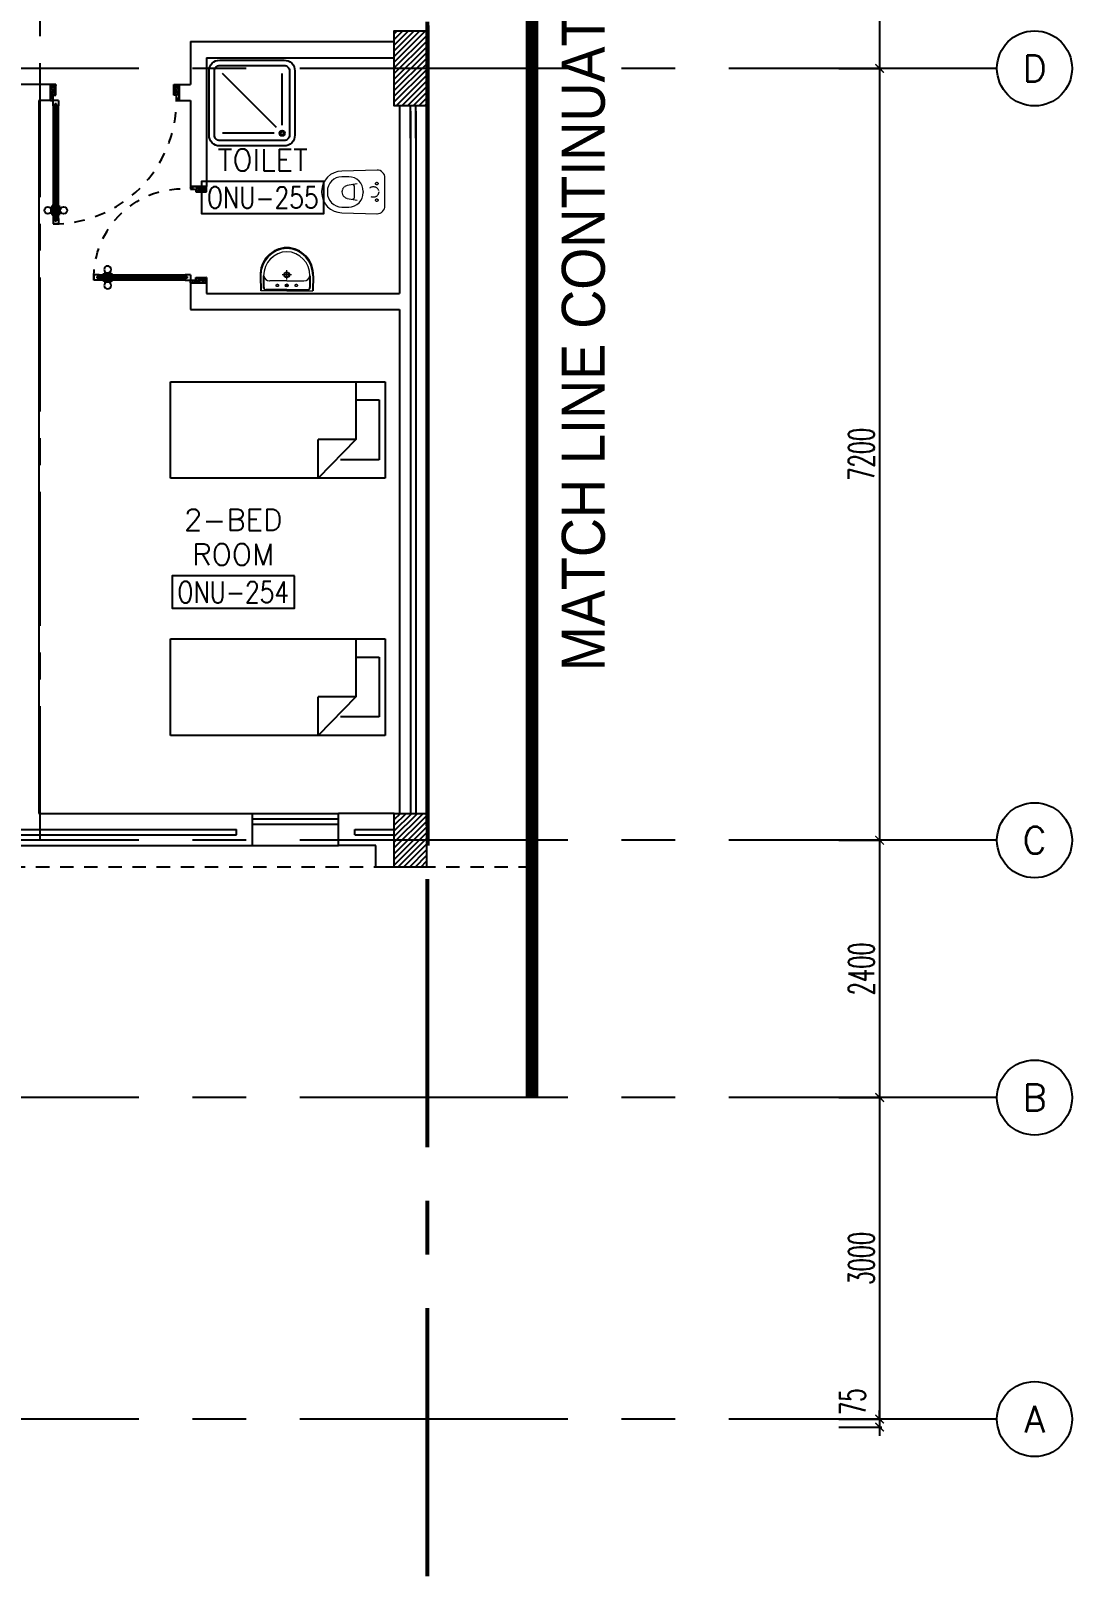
# Model space of a CAD drawing. Extents: x 88808.2 to 88899.2, y 39921.6 to 40001.1.
# Drawn here: x 88889.48 to 88899.19, y 39921.62 to 39936.03 of the extents above; entities that cross this region are included whole.
import ezdxf
from ezdxf.enums import TextEntityAlignment as Align

# ---------------------------------------------------------------- set-up
doc = ezdxf.new("R2010")
doc.units = 0
doc.header["$MEASUREMENT"] = 0
doc.header["$PDMODE"] = 34
for name, pattern in [('CENTER', [2, 1.25, -0.25, 0.25, -0.25]), ('CENTER2', [1.125, 0.75, -0.125, 0.125, -0.125]), ('CENTERX2', [4, 2.5, -0.5, 0.5, -0.5]), ('DASHED', [0.75, 0.5, -0.25]), ('HIDDEN', [0.375, 0.25, -0.125]), ('HIDDEN2', [0.1875, 0.125, -0.0625])]:
    doc.linetypes.add(name, pattern=pattern)
doc.layers.get('0').update_dxf_attribs({"linetype": 'CONTINUOUS'})
doc.layers.get('DEFPOINTS').update_dxf_attribs({"linetype": 'CONTINUOUS'})
for name, color, linetype in [('AX-CR', 2, 'CONTINUOUS'), ('AX-DIM', 4, 'CONTINUOUS'), ('AX-TXT', 2, 'CONTINUOUS'), ('AXES', 11, 'CENTERX2'), ('AXES1', 11, 'CENTER'), ('COL', 2, 'CONTINUOUS'), ('DOOR', 7, 'CONTINUOUS'), ('ELEV', 2, 'CONTINUOUS'), ('FIX', 3, 'CONTINUOUS'), ('FUR', 4, 'CONTINUOUS'), ('HAT', 8, 'CONTINUOUS'), ('HIDDEN', 9, 'HIDDEN2'), ('INSUL', 4, 'CONTINUOUS'), ('RM-BOX', 4, 'CONTINUOUS'), ('RM-NAME', 2, 'CONTINUOUS'), ('RM-NO', 2, 'CONTINUOUS'), ('ROOF', 7, 'CONTINUOUS'), ('TXT1', 2, 'CONTINUOUS'), ('WALL', 2, 'CONTINUOUS'), ('WIN', 3, 'CONTINUOUS')]:
    doc.layers.add(name, color=color, linetype=linetype)
doc.styles.add('ROMANS', font='ROMANS.shx', dxfattribs={"width": 0.6})
doc.styles.add('TTXT', font='swisse.ttf', dxfattribs={"width": 0.6})
doc.dimstyles.new('DIM-OUT', dxfattribs={"dimscale": 0, "dimtxt": 0.24, "dimasz": 0.08, "dimexe": 0.02, "dimexo": 0.02, "dimgap": 0.05, "dimtad": 1, "dimdec": 0, "dimlfac": 1000, "dimzin": 0, "dimdsep": 46, "dimtxsty": 'ROMANS', "dimblk1": 'ARCHTICK', "dimblk2": 'ARCHTICK', "dimsah": 1, "dimcen": 0.01, "dimdle": 0.08, "dimclrd": 4, "dimclre": 4, "dimclrt": 2, "dimadec": 0, "dimazin": 0, "dimtp": 2, "dimtm": 2, "dimtfac": 0.114286, "dimtdec": 0, "dimtix": 1, "dimtmove": 2, "dimatfit": 3, "dimldrblk": 'ARCHTICK', "dimfxl": 0, "dimtolj": 1, "dimtzin": 0, "dimarcsym": 0})

# ---------------------------------------------------------------- blocks, each defined once
blk = doc.blocks.new('AXR')
at = {"layer": 'AX-CR'}
blk.add_circle((350, 0), 350, dxfattribs=at)
at = {"layer": 'AX-TXT', "style": 'ROMANS'}
blk.add_attdef('AX', text='', height=250, dxfattribs=at).set_placement((350, 0), align=Align.MIDDLE)
blk = doc.blocks.new('_ARCHTICK')
at = {"color": 0, "linetype": 'ByBlock', "const_width": 0.15}
blk.add_lwpolyline([(-0.5, -0.5), (0.5, 0.5)], dxfattribs=at)
blk = doc.blocks.new('*D411')
at = {"layer": 'AX-DIM', "color": 4, "lineweight": -2}
for p, q in [((88897.015, 39935.68), (88897.415, 39935.68)), ((88897.395, 39935.76), (88897.395, 39928.4)), ((88897.015, 39928.48), (88897.415, 39928.48))]:
    blk.add_line(p, q, dxfattribs=at)
at = {"layer": 'DEFPOINTS', "color": 0}
for p in [(88896.995, 39935.68), (88896.995, 39928.48), (88897.395, 39928.48)]:
    blk.add_point(p, dxfattribs=at)
at = {"layer": 'AX-DIM', "color": 4, "lineweight": -2, "xscale": 0.08, "yscale": 0.08, "zscale": 0.08}
for p, rotation in [((88897.395, 39935.68), 90), ((88897.395, 39928.48), 270)]:
    blk.add_blockref('_ARCHTICK', p, dxfattribs=dict(at, rotation=rotation))
at = {"layer": 'AX-DIM', "color": 2, "insert": (88897.225, 39932.08), "char_height": 0.24, "attachment_point": 5, "rotation": 90, "style": 'ROMANS'}
blk.add_mtext('\\A1;7200', dxfattribs=at)
blk = doc.blocks.new('*D412')
at = {"layer": 'AX-DIM', "color": 4, "lineweight": -2}
for p, q in [((88897.015, 39928.48), (88897.415, 39928.48)), ((88897.395, 39928.56), (88897.395, 39926)), ((88897.015, 39926.08), (88897.415, 39926.08))]:
    blk.add_line(p, q, dxfattribs=at)
at = {"layer": 'DEFPOINTS', "color": 0}
for p in [(88896.995, 39928.48), (88896.995, 39926.08), (88897.395, 39926.08)]:
    blk.add_point(p, dxfattribs=at)
at = {"layer": 'AX-DIM', "color": 4, "lineweight": -2, "xscale": 0.08, "yscale": 0.08, "zscale": 0.08}
for p, rotation in [((88897.395, 39928.48), 90), ((88897.395, 39926.08), 270)]:
    blk.add_blockref('_ARCHTICK', p, dxfattribs=dict(at, rotation=rotation))
at = {"layer": 'AX-DIM', "color": 2, "insert": (88897.225, 39927.28), "char_height": 0.24, "attachment_point": 5, "rotation": 90, "style": 'ROMANS'}
blk.add_mtext('\\A1;2400', dxfattribs=at)
blk = doc.blocks.new('*D413')
at = {"layer": 'AX-DIM', "color": 4, "lineweight": -2}
for p, q in [((88897.395, 39926.16), (88897.395, 39923)), ((88897.015, 39926.08), (88897.415, 39926.08)), ((88897.015, 39923.08), (88897.415, 39923.08))]:
    blk.add_line(p, q, dxfattribs=at)
at = {"layer": 'DEFPOINTS', "color": 0}
for p in [(88896.995, 39926.08), (88896.995, 39923.08), (88897.395, 39923.08)]:
    blk.add_point(p, dxfattribs=at)
at = {"layer": 'AX-DIM', "color": 4, "lineweight": -2, "xscale": 0.08, "yscale": 0.08, "zscale": 0.08}
for p, rotation in [((88897.395, 39926.08), 90), ((88897.395, 39923.08), 270)]:
    blk.add_blockref('_ARCHTICK', p, dxfattribs=dict(at, rotation=rotation))
at = {"layer": 'AX-DIM', "color": 2, "insert": (88897.225, 39924.58), "char_height": 0.24, "attachment_point": 5, "rotation": 90, "style": 'ROMANS'}
blk.add_mtext('\\A1;3000', dxfattribs=at)
blk = doc.blocks.new('*D414')
at = {"layer": 'AX-DIM', "color": 4, "lineweight": -2}
for p, q in [((88897.395, 39923.08), (88897.395, 39923.16)), ((88897.015, 39923.08), (88897.415, 39923.08)), ((88897.015, 39923.005), (88897.415, 39923.005)), ((88897.395, 39923.08), (88897.395, 39923.005)), ((88897.395, 39923.005), (88897.395, 39922.925))]:
    blk.add_line(p, q, dxfattribs=at)
at = {"layer": 'DEFPOINTS', "color": 0}
for p in [(88896.995, 39923.08), (88896.995, 39923.005), (88897.395, 39923.005)]:
    blk.add_point(p, dxfattribs=at)
at = {"layer": 'AX-DIM', "color": 4, "lineweight": -2, "xscale": 0.08, "yscale": 0.08, "zscale": 0.08}
for p, rotation in [((88897.395, 39923.08), 270), ((88897.395, 39923.005), 90)]:
    blk.add_blockref('_ARCHTICK', p, dxfattribs=dict(at, rotation=rotation))
at = {"layer": 'AX-DIM', "color": 2, "insert": (88897.143, 39923.241), "char_height": 0.24, "attachment_point": 5, "rotation": 90, "style": 'ROMANS'}
blk.add_mtext('\\A1;75', dxfattribs=at)
blk = doc.blocks.new('*D417')
at = {"layer": 'AX-DIM', "color": 4, "lineweight": -2}
for p, q in [((88897.015, 39939.28), (88897.415, 39939.28)), ((88897.395, 39939.36), (88897.395, 39935.6)), ((88897.015, 39935.68), (88897.415, 39935.68))]:
    blk.add_line(p, q, dxfattribs=at)
at = {"layer": 'DEFPOINTS', "color": 0}
for p in [(88896.995, 39939.28), (88896.995, 39935.68), (88897.395, 39935.68)]:
    blk.add_point(p, dxfattribs=at)
at = {"layer": 'AX-DIM', "color": 4, "lineweight": -2, "xscale": 0.08, "yscale": 0.08, "zscale": 0.08}
for p, rotation in [((88897.395, 39939.28), 90), ((88897.395, 39935.68), 270)]:
    blk.add_blockref('_ARCHTICK', p, dxfattribs=dict(at, rotation=rotation))
at = {"layer": 'AX-DIM', "color": 2, "insert": (88897.225, 39937.48), "char_height": 0.24, "attachment_point": 5, "rotation": 90, "style": 'ROMANS'}
blk.add_mtext('\\A1;3600', dxfattribs=at)
blk = doc.blocks.new('RM1')
at = {"layer": 'RM-BOX'}
blk.add_lwpolyline([(570, -200), (-570, -200), (-570, -500), (570, -500)], close=True, dxfattribs=at)
at = {"layer": 'RM-NAME', "style": 'ROMANS'}
for tag, p in [('ROOMNAME1', (0, 324)), ('ROOMNAME2', (0, 0))]:
    blk.add_attdef(tag, text='', height=200, dxfattribs=at).set_placement(p, align=Align.MIDDLE)
at = {"layer": 'RM-NO', "style": 'ROMANS', "width": 0.8}
blk.add_attdef('ROOMNO', text='', height=200, dxfattribs=at).set_placement((0, -350), align=Align.MIDDLE)
blk = doc.blocks.new('C11')
at = {"layer": 'HAT'}
h = blk.add_hatch(dxfattribs=at)
h.set_pattern_fill('ANSI31', color=256, scale=300, style=0)
h.set_pattern_definition([(45, (-248556.182, -75061.005), (-26.5165043, 26.5165043), [])])
h.paths.add_polyline_path([(300, 700), (0, 700), (0, 350), (300, 350)])
h.paths.add_polyline_path([(300, 350), (0, 350), (0, 0), (300, 0)])
at = {"layer": 'COL'}
blk.add_lwpolyline([(300, 700), (300, 0), (0, 0), (0, 700)], close=True, dxfattribs=at)
blk = doc.blocks.new('C-300')
at = {"layer": 'HAT', "linetype": 'ByBlock', "ltscale": 0.3}
h = blk.add_hatch(dxfattribs=at)
h.set_pattern_fill('ANSI31', color=8, scale=300, style=0)
h.set_pattern_definition([(45, (-258496.182, -82361.005), (-26.5165043, 26.5165043), [])])
h.paths.add_polyline_path([(300, 500), (0, 500), (0, 250), (300, 250)])
h.paths.add_polyline_path([(300, 250), (0, 250), (0, 0), (300, 0)])
at = {"layer": 'COL'}
blk.add_lwpolyline([(0, 500), (300, 500), (300, 0), (0, 0)], close=True, dxfattribs=at)
blk = doc.blocks.new('LAV1')
at = {"layer": 'FIX', "linetype": 'ByBlock', "ltscale": 0.3}
for p, q in [((-280, 210), (-275, 50)), ((-245, 210), (-245, 85)), ((245, 210), (245, 85)), ((280, 210), (275, 50)), ((0, 60), (-220, 60)), ((0, 60), (220, 60))]:
    blk.add_line(p, q, dxfattribs=at)
at = {"layer": 'FIX', "linetype": 'Continuous', "lineweight": 20}
for p, q in [((-275, 210), (-275, 50)), ((275, 210), (275, 50)), ((0, 50), (-275, 50)), ((0, 50), (-252, 50)), ((0, 155), (-181, 155)), ((0, 155), (181, 155)), ((0, 50), (275, 50)), ((0, 50), (252, 50))]:
    blk.add_line(p, q, dxfattribs=at)
at = {"layer": 'FIX', "linetype": 'DASHED', "lineweight": 20, "ltscale": 0.05}
for p, q in [((50, 220), (-50, 220)), ((0, 170), (0, 270)), ((0, 170), (0, 270))]:
    blk.add_line(p, q, dxfattribs=at)
at = {"layer": 'FIX', "lineweight": 20}
for p, q in [((16, 107), (-15, 107)), ((0, 92), (0, 123))]:
    blk.add_line(p, q, dxfattribs=at)
for centre, radius in [((0, 220), 29.5), ((0, 220), 22.5), ((0, 107), 15.5)]:
    blk.add_circle(centre, radius, dxfattribs=at)
at = {"layer": 'FIX', "linetype": 'HIDDEN', "lineweight": 20, "ltscale": 0.05}
for centre in [(-100, 107), (100, 107)]:
    blk.add_circle(centre, 12.4, dxfattribs=at)
at = {"layer": 'FIX', "linetype": 'ByBlock', "ltscale": 0.3}
for centre, radius, start, end in [((7, 220), 287, 91.3776, 182.0064), ((-7, 220), 287, 357.9936, 88.6224), ((-220, 85), 24.9, 179.7021, 269.9486), ((220, 85), 24.9, 270.0514, 0.2979)]:
    blk.add_arc(centre, radius, start, end, dxfattribs=at)
at = {"layer": 'FIX', "linetype": 'Continuous', "lineweight": 20}
for centre, radius, start, end in [((8, 217), 283, 91.6988, 181.351), ((-8, 217), 283, 358.649, 88.3012), ((8, 212), 253, 91.7328, 180.4884), ((-8, 212), 253, 359.5116, 88.2672), ((-179, 222), 66.9, 190.2006, 268.0786), ((179, 222), 66.9, 271.9214, 349.7994)]:
    blk.add_arc(centre, radius, start, end, dxfattribs=at)
blk = doc.blocks.new('SHR1')
at = {"layer": 'FIX'}
for p, q in [((-196, 196), (-700, 700)), ((-143, 218), (-143, 700)), ((-218, 143), (-700, 143))]:
    blk.add_line(p, q, dxfattribs=at)
for points in [[(-825, 125), (-825, 725, -0.414214), (-725, 825), (-125, 825, -0.414214), (-25, 725), (-25, 125, -0.414214), (-125, 25), (-725, 25, -0.414214)], [(-775, 125), (-775, 725, -0.414214), (-725, 775), (-125, 775, -0.414214), (-75, 725), (-75, 125, -0.414214), (-125, 75), (-725, 75, -0.414214)]]:
    blk.add_lwpolyline(points, format="xyb", close=True, dxfattribs=at)
for radius in [25, 15]:
    blk.add_circle((-143, 143), radius, dxfattribs=at)
blk = doc.blocks.new('WC1')
at = {"layer": 'FIX', "lineweight": 20}
for p, q in [((-210, 204), (-538, 194)), ((-727, 5), (-727, -5)), ((-674, 5), (-674, -5)), ((-534, 24), (-540, 0)), ((-540, 0), (-534, -24)), ((-475, 141), (-538, 141)), ((-395, 76), (-490, 60)), ((-339, 5), (-339, -5)), ((-538, -141), (-475, -141)), ((-490, -60), (-395, -76)), ((-538, -194), (-210, -204))]:
    blk.add_line(p, q, dxfattribs=at)
at = {"layer": 'FIX', "linetype": 'Continuous', "lineweight": 20}
blk.add_line((-420, -47), (-420, 45), dxfattribs=at)
at = {"layer": 'FIX', "lineweight": 20}
blk.add_lwpolyline([(-213, -204), (-210, -204, 0.414214), (-137, -131), (-137, 0), (-137, 131, 0.414214), (-210, 204)], format="xyb", dxfattribs=at)
at = {"layer": 'FIX', "linetype": 'HIDDEN2', "lineweight": 20, "ltscale": 0.3}
blk.add_circle((-245, 0), 49.8, dxfattribs=at)
at = {"layer": 'FIX', "linetype": 'HIDDEN', "lineweight": 20, "ltscale": 0.05}
for centre in [(-213, 78), (-213, -77)]:
    blk.add_circle(centre, 11.6, dxfattribs=at)
at = {"layer": 'FIX', "lineweight": 20}
for centre, radius, start, end in [((-538, 5), 189, 90, 180), ((-538, 5), 136, 90, 180), ((-473, -7), 68.2, 128.9242, 152.8468), ((-464, -18), 82, 108.496, 128.9242), ((-475, 5), 136, 360, 90), ((-538, -5), 189, 180, 270), ((-538, -5), 136, 180, 270), ((-473, 7), 68.2, 207.1532, 231.0758), ((-464, 18), 82, 231.0758, 251.504), ((-475, -5), 136, 270, 0)]:
    blk.add_arc(centre, radius, start, end, dxfattribs=at)
at = {"layer": 'FIX', "linetype": 'Continuous', "lineweight": 20}
for centre, start, end in [((-443, 46), 357.6662, 91.6121), ((-442, -46), 268.3879, 2.3338)]:
    blk.add_arc(centre, 22.3, start, end, dxfattribs=at)
blk = doc.blocks.new('AH20A')
at = {"layer": 'FUR'}
for p, q in [((0, 0.5), (0, -0.5)), ((1, 0.5), (0, 0.5)), ((0.1358, 0.5), (0.1358, -0.0987)), ((1, -0.5), (1, 0.5)), ((0.1358, 0.3112), (0.0277, 0.3112)), ((0.0277, 0.3112), (0.0277, -0.3087)), ((0.1358, -0.0987), (0.3125, -0.5)), ((0.1358, -0.0987), (0.3125, -0.0987)), ((0.3125, -0.5), (0.3125, -0.0987)), ((0.0277, -0.3087), (0.2076, -0.3087)), ((0, -0.5), (1, -0.5))]:
    blk.add_line(p, q, dxfattribs=at)
blk = doc.blocks.new('DOOR90')
at = {"layer": 'DOOR', "linetype": 'ByBlock'}
for p, q in [((0, 0), (-150, 0)), ((-200, -25), (-1000, -25)), ((-200, -42), (-1000, -42)), ((-200, -58), (-1000, -58)), ((-1000, -75), (-200, -75))]:
    blk.add_line(p, q, dxfattribs=at)
at = {"layer": 'DOOR', "color": 0, "linetype": 'ByBlock'}
for p, q in [((-150, 0), (-150, -25)), ((-150, 0), (0, 0)), ((0, -50), (0, 0)), ((-1050, -25), (-1050, -75)), ((-1050, -75), (-1050, -25)), ((-1000, -25), (-1050, -25)), ((-1000, -75), (-1050, -75)), ((-1020, -42), (-1020, -58)), ((-1000, -42), (-1020, -42)), ((-1000, -58), (-1020, -58)), ((-1000, -25), (-1000, -42)), ((-1000, -58), (-1000, -75)), ((-968, -25), (-968, -18)), ((-878, -18), (-968, -18)), ((-968, -75), (-968, -82)), ((-878, -82), (-968, -82)), ((-955, -18), (-955, -9)), ((-955, -9), (-890, -9)), ((-955, -18), (-890, -18)), ((-955, -82), (-955, -91)), ((-955, -82), (-890, -82)), ((-955, -91), (-890, -91)), ((-890, -18), (-890, -9)), ((-890, -82), (-890, -91)), ((-878, -25), (-878, -18)), ((-878, -75), (-878, -82)), ((-200, -42), (-200, -25)), ((-200, -25), (-150, -25)), ((-180, -42), (-200, -42)), ((-200, -75), (-200, -58)), ((-200, -58), (-180, -58)), ((-150, -75), (-200, -75)), ((-180, -58), (-180, -42)), ((-150, -75), (-150, -25)), ((-150, -25), (-100, -25)), ((-100, -25), (-100, -50)), ((-100, -50), (0, -50)), ((-100, -850), (0, -850)), ((-100, -875), (-100, -850)), ((0, -850), (0, -900)), ((-150, -900), (-150, -875)), ((-150, -875), (-100, -875)), ((0, -900), (-150, -900)), ((-150, -900), (0, -900))]:
    blk.add_line(p, q, dxfattribs=at)
at = {"layer": 'DOOR', "color": 9, "linetype": 'ByBlock'}
for p, q in [((0, -50), (-114, 0)), ((0, -50), (-40, 0)), ((0, -50), (-100, -37)), ((0, -850), (-114, -900)), ((0, -850), (-100, -863)), ((0, -850), (-40, -900))]:
    blk.add_line(p, q, dxfattribs=at)
at = {"layer": 'DOOR', "color": 0, "linetype": 'ByBlock'}
for centre in [(-923, 24), (-923, -124)]:
    blk.add_circle(centre, 32.4, dxfattribs=at)
at = {"layer": 'DOOR', "color": 9, "linetype": 'ByBlock'}
for centre, radius, start, end in [((0, -50), 74.4, 137.7764, 180), ((0, -50), 54.4, 113.2074, 180), ((0, -50), 154, 161.1053, 166.2858), ((0, -50), 134, 158.1598, 169.28), ((0, -50), 114, 154.0838, 167.3774), ((0, -50), 94.4, 148.0182, 180), ((0, -50), 34.4, 90, 180), ((0, -50), 14.4, 90, 180), ((0, -850), 94.4, 180, 211.9818), ((0, -850), 74.4, 180, 222.2236), ((0, -850), 54.4, 180, 246.7926), ((0, -850), 34.4, 180, 270), ((0, -850), 14.4, 180, 270), ((0, -850), 154, 193.7142, 198.8947), ((0, -850), 134, 190.72, 201.8402)]:
    blk.add_arc(centre, radius, start, end, dxfattribs=at)
at = {"layer": 'DOOR', "linetype": 'HIDDEN', "ltscale": 0.5}
blk.add_arc((-222, -50), 828, 178.2701, 275.003, dxfattribs=at)
blk = doc.blocks.new('DOOR100')
at = {"layer": 'DOOR', "color": 0, "linetype": 'ByBlock'}
for p, q in [((-76, 1251), (-76, 1301)), ((-76, 1301), (-26, 1301)), ((-26, 1301), (-76, 1301)), ((-26, 1251), (-26, 1301)), ((-92, 1206), (-92, 1141)), ((-83, 1206), (-92, 1206)), ((-83, 1129), (-83, 1219)), ((-76, 1219), (-83, 1219)), ((-83, 1206), (-83, 1141)), ((-59, 1251), (-76, 1251)), ((-59, 1251), (-59, 1271)), ((-43, 1271), (-59, 1271)), ((-43, 1251), (-43, 1271)), ((-26, 1251), (-43, 1251)), ((-26, 1219), (-19, 1219)), ((-19, 1129), (-19, 1219)), ((-19, 1206), (-19, 1141)), ((-19, 1206), (-10, 1206)), ((-10, 1206), (-10, 1141)), ((-83, 1141), (-92, 1141)), ((-76, 1129), (-83, 1129)), ((-26, 1129), (-19, 1129)), ((-19, 1141), (-10, 1141)), ((-1201, 0), (-1201, 150)), ((-1201, 150), (-1176, 150)), ((-1201, 150), (-1201, 0)), ((-1176, 150), (-1176, 100)), ((-76, 200), (-59, 200)), ((-76, 150), (-76, 200)), ((-76, 150), (-26, 150)), ((-59, 200), (-59, 180)), ((-59, 180), (-43, 180)), ((-43, 200), (-26, 200)), ((-43, 180), (-43, 200)), ((-26, 200), (-26, 150)), ((-1, 150), (-26, 150)), ((-26, 150), (-26, 100)), ((-1, 150), (-1, 0)), ((-1151, 0), (-1201, 0)), ((-1176, 100), (-1151, 100)), ((-1151, 100), (-1151, 0)), ((-51, 100), (-51, 0)), ((-26, 100), (-51, 100)), ((-51, 0), (-1, 0))]:
    blk.add_line(p, q, dxfattribs=at)
at = {"layer": 'DOOR', "linetype": 'ByBlock'}
for p, q in [((-76, 1251), (-76, 200)), ((-59, 200), (-59, 1251)), ((-43, 200), (-43, 1251)), ((-26, 200), (-26, 1251))]:
    blk.add_line(p, q, dxfattribs=at)
at = {"layer": 'DOOR', "color": 9, "linetype": 'ByBlock'}
for p, q in [((-1151, 0), (-1201, 114)), ((-1151, 0), (-1201, 40)), ((-1151, 0), (-1164, 100)), ((-51, 0), (-1, 114)), ((-51, 0), (-38, 100)), ((-51, 0), (-1, 40))]:
    blk.add_line(p, q, dxfattribs=at)
at = {"layer": 'DOOR', "color": 0, "linetype": 'ByBlock'}
for centre in [(-125, 1174), (22, 1174)]:
    blk.add_circle(centre, 32.4, dxfattribs=at)
at = {"layer": 'DOOR', "linetype": 'HIDDEN', "ltscale": 0.5}
blk.add_arc((-27, 152), 1149, 89.961, 180.0931, dxfattribs=at)
at = {"layer": 'DOOR', "color": 9, "linetype": 'ByBlock'}
for centre, radius, start, end in [((-1151, 0), 154, 103.7142, 108.8947), ((-51, 0), 154, 71.1053, 76.2858), ((-1151, 0), 134, 100.72, 111.8402), ((-1151, 0), 94.4, 90, 121.9818), ((-1151, 0), 74.4, 90, 132.2236), ((-1151, 0), 54.4, 90, 156.7926), ((-1151, 0), 34.4, 90, 180), ((-1151, 0), 14.4, 90, 180), ((-51, 0), 94.4, 58.0182, 90), ((-51, 0), 74.4, 47.7764, 90), ((-51, 0), 54.4, 23.2074, 90), ((-51, 0), 34.4, 0, 90), ((-51, 0), 14.4, 0, 90), ((-51, 0), 134, 68.1598, 79.28), ((-51, 0), 114, 64.0838, 77.3774)]:
    blk.add_arc(centre, radius, start, end, dxfattribs=at)

msp = doc.modelspace()

# ---------------------------------------------------------------- linework, layer by layer
at = {"layer": 'AXES'}
for p, q in [((88893.1703, 39921.6153), (88893.1703, 40000.0779)), ((88893.1903, 39921.6153), (88893.1903, 40000.0779)), ((88898.4894, 39935.6796), (88876.9703, 39935.6796)), ((88898.4894, 39928.4796), (88876.9991, 39928.4796)), ((88898.4894, 39926.0796), (88876.9703, 39926.0796)), ((88898.4894, 39923.0796), (88876.9703, 39923.0796))]:
    msp.add_line(p, q, dxfattribs=at)
at = {"layer": 'AXES1'}
msp.add_line((88889.5703, 39928.4796), (88889.5703, 39987.2996), dxfattribs=at)
at = {"layer": 'ELEV', "linetype": 'CENTER2', "const_width": 0.12}
msp.add_lwpolyline([(88894.1545, 39926.0796), (88894.1545, 39989.6996)], dxfattribs=at)
at = {"layer": 'FIX', "color": 32, "linetype": 'DASHED', "lineweight": 20, "ltscale": 0.05}
for p, q in [((88891.8678, 39933.7102), (88891.8678, 39933.7982)), ((88891.8678, 39933.7102), (88891.8678, 39933.7982)), ((88891.9118, 39933.7542), (88891.8238, 39933.7542))]:
    msp.add_line(p, q, dxfattribs=at)
at = {"layer": 'FIX', "color": 32, "linetype": 'ByBlock', "ltscale": 0.3}
for p, q in [((88891.6218, 39933.7454), (88891.6262, 39933.6046)), ((88891.6526, 39933.7454), (88891.6526, 39933.6354)), ((88892.0838, 39933.7454), (88892.0838, 39933.6354)), ((88892.1146, 39933.7454), (88892.1102, 39933.6046)), ((88891.8682, 39933.6134), (88891.6745, 39933.6134)), ((88891.8682, 39933.6134), (88892.0619, 39933.6134))]:
    msp.add_line(p, q, dxfattribs=at)
at = {"layer": 'FIX', "linetype": 'Continuous', "lineweight": 20}
for p, q in [((88891.6262, 39933.7454), (88891.6262, 39933.6046)), ((88891.8682, 39933.697), (88891.7086, 39933.697)), ((88891.8682, 39933.697), (88892.0279, 39933.697)), ((88892.1102, 39933.7454), (88892.1102, 39933.6046)), ((88891.8682, 39933.6046), (88891.6262, 39933.6046)), ((88891.8682, 39933.6046), (88891.646, 39933.6046)), ((88891.8682, 39933.6046), (88892.1102, 39933.6046)), ((88891.8682, 39933.6046), (88892.0904, 39933.6046))]:
    msp.add_line(p, q, dxfattribs=at)
at = {"layer": 'FIX', "color": 32, "lineweight": 20}
for p, q in [((88891.8819, 39933.6552), (88891.8546, 39933.6552)), ((88891.8682, 39933.6415), (88891.8682, 39933.6688))]:
    msp.add_line(p, q, dxfattribs=at)
at = {"layer": 'FIX', "color": 32, "linetype": 'HIDDEN', "lineweight": 20, "ltscale": 0.05}
for centre in [(88891.7802, 39933.6552), (88891.9562, 39933.6552)]:
    msp.add_circle(centre, 0.0109, dxfattribs=at)
at = {"layer": 'FIX', "lineweight": 20}
for centre, radius in [((88891.8678, 39933.7542), 0.026), ((88891.8678, 39933.7542), 0.0198), ((88891.8682, 39933.6552), 0.0137)]:
    msp.add_circle(centre, radius, dxfattribs=at)
at = {"layer": 'FIX', "color": 32, "linetype": 'ByBlock', "ltscale": 0.3}
for centre, radius, start, end in [((88891.8742, 39933.7542), 0.2526, 91.37765, 182.00641), ((88891.8622, 39933.7542), 0.2526, 357.99359, 88.62235), ((88891.6745, 39933.6352), 0.0219, 179.70214, 269.94861), ((88892.0619, 39933.6352), 0.0219, 270.05139, 0.29786)]:
    msp.add_arc(centre, radius, start, end, dxfattribs=at)
at = {"layer": 'FIX', "linetype": 'Continuous', "lineweight": 20}
for centre, radius, start, end in [((88891.8756, 39933.7512), 0.2494, 91.6988, 181.35097), ((88891.8749, 39933.7475), 0.2223, 91.73281, 180.48842), ((88891.8608, 39933.7512), 0.2494, 358.64903, 88.3012), ((88891.8615, 39933.7475), 0.2223, 359.51158, 88.26719), ((88891.7105, 39933.7558), 0.0589, 190.20056, 268.07863), ((88892.0259, 39933.7558), 0.0589, 271.92137, 349.79944)]:
    msp.add_arc(centre, radius, start, end, dxfattribs=at)
at = {"layer": 'HIDDEN'}
msp.add_line((88894.1545, 39928.2296), (88861.0703, 39928.2296), dxfattribs=at)
at = {"layer": 'INSUL'}
for p, q in [((88893.0203, 39935.0296), (88893.0203, 39935.3296)), ((88893.0203, 39935.2796), (88893.0203, 39928.7296)), ((88893.0703, 39935.0296), (88893.0703, 39935.3296)), ((88893.0703, 39935.2796), (88893.0703, 39928.7296)), ((88893.0203, 39933.9296), (88893.0203, 39928.7296)), ((88893.0703, 39933.9296), (88893.0703, 39928.7296)), ((88887.7458, 39928.5796), (88891.3991, 39928.5796)), ((88887.7458, 39928.5296), (88891.3991, 39928.5296)), ((88891.3991, 39928.5296), (88891.3991, 39928.5796)), ((88892.5024, 39928.5296), (88892.5024, 39928.5796)), ((88892.5024, 39928.5796), (88892.8703, 39928.5796)), ((88892.5024, 39928.5296), (88892.8703, 39928.5296))]:
    msp.add_line(p, q, dxfattribs=at)
at = {"layer": 'ROOF'}
msp.add_line((88893.1903, 39936.0796), (88893.1903, 39928.4296), dxfattribs=at)
at = {"layer": 'ROOF', "color": 9}
msp.add_line((88893.1903, 39936.0796), (88893.1903, 39928.4296), dxfattribs=at)
at = {"layer": 'WALL'}
for p, q in [((88890.9703, 39935.9296), (88892.8669, 39935.9296)), ((88890.9703, 39935.9296), (88890.9703, 39935.5296)), ((88891.1203, 39935.7796), (88892.8703, 39935.7796)), ((88891.1203, 39935.7796), (88891.1203, 39934.5796)), ((88889.664, 39935.5296), (88889.664, 39935.3796)), ((88890.864, 39935.5296), (88890.864, 39935.3796)), ((88890.864, 39935.5296), (88890.9703, 39935.5296)), ((88889.5578, 39935.3796), (88889.5578, 39928.7296)), ((88890.864, 39935.3796), (88890.9703, 39935.3796)), ((88890.9703, 39935.3796), (88890.9703, 39934.5796)), ((88892.9203, 39935.3296), (88892.9203, 39934.8796)), ((88893.1703, 39928.7296), (88893.1703, 39935.3296)), ((88893.1703, 39935.3296), (88893.1703, 39934.8796)), ((88893.1703, 39928.7296), (88893.1703, 39935.3296)), ((88890.9703, 39934.5796), (88891.1203, 39934.5796)), ((88892.9203, 39934.0796), (88892.9203, 39933.6796)), ((88893.1703, 39934.0796), (88893.1703, 39928.7296)), ((88893.1703, 39934.0796), (88893.1703, 39928.7296)), ((88890.9703, 39933.6796), (88891.1203, 39933.6796)), ((88890.9703, 39933.6796), (88890.9703, 39933.4296)), ((88891.1203, 39933.6796), (88891.1203, 39933.5796)), ((88891.1203, 39933.6796), (88891.1203, 39933.5796)), ((88891.1203, 39933.5796), (88892.9203, 39933.5796)), ((88891.9703, 39933.5796), (88892.9203, 39933.5796)), ((88890.9703, 39933.4296), (88892.9203, 39933.4296)), ((88889.5578, 39928.7296), (88891.5491, 39928.7296)), ((88891.5491, 39928.4296), (88891.5491, 39928.7296)), ((88892.8703, 39928.7296), (88892.3491, 39928.7296)), ((88892.3491, 39928.4296), (88892.3491, 39928.7296)), ((88887.5991, 39928.4296), (88891.5491, 39928.4296)), ((88892.6991, 39928.4296), (88892.3491, 39928.4296)), ((88892.6991, 39928.2296), (88892.6991, 39928.4296)), ((88892.8703, 39928.2296), (88892.6991, 39928.2296))]:
    msp.add_line(p, q, dxfattribs=at)
at = {"layer": 'WALL', "linetype": 'ByBlock'}
for p, q in [((88889.664, 39935.5296), (88889.3015, 39935.5296)), ((88889.664, 39935.3796), (88889.5578, 39935.3796)), ((88892.9203, 39935.3296), (88892.9203, 39933.5796)), ((88893.1703, 39935.3296), (88893.1703, 39928.4296)), ((88892.9203, 39933.4296), (88892.9203, 39928.7296))]:
    msp.add_line(p, q, dxfattribs=at)
at = {"layer": 'WIN'}
for p, q in [((88891.5491, 39928.7296), (88892.3491, 39928.7296)), ((88891.5491, 39928.6796), (88892.3491, 39928.6796)), ((88891.5491, 39928.6296), (88892.3491, 39928.6296)), ((88891.5491, 39928.4296), (88892.3491, 39928.4296))]:
    msp.add_line(p, q, dxfattribs=at)

# ---------------------------------------------------------------- block references
at = {"layer": 'AXES', "xscale": 0.001000000003841706, "yscale": 0.000999999996565748, "zscale": 0.001}
for p, values in [((88898.4894, 39935.6796), {'AX': 'D'}), ((88898.4894, 39928.4796), {'AX': 'C'}), ((88898.4894, 39926.0796), {'AX': 'B'}), ((88898.4894, 39923.0796), {'AX': 'A'})]:
    msp.add_blockref('AXR', p, dxfattribs=at).add_auto_attribs(values)
at = {"layer": 'COL', "xscale": 0.001000000003841706, "yscale": 0.000999999996565748, "zscale": 0.001}
msp.add_blockref('C11', (88892.8703, 39935.3296), dxfattribs=at)
at = {"layer": 'COL', "color": 62, "linetype": 'Continuous', "xscale": 0.001000000003841706, "yscale": 0.000999999996565748, "zscale": 0.001}
msp.add_blockref('C-300', (88892.8703, 39928.2296), dxfattribs=at)
at = {"layer": 'DOOR', "color": 0, "linetype": 'ByBlock', "yscale": 0.000999999996565748, "zscale": 0.001, "rotation": 180}
for name, p, xscale in [('DOOR100', (88889.663, 39935.5296), 0.001000000003841706), ('DOOR90', (88891.1203, 39933.6796), -0.001000000003841706)]:
    msp.add_blockref(name, p, dxfattribs=dict(at, xscale=xscale))
at = {"layer": 'FIX'}
for name, p, xscale, yscale, zscale in [('SHR1', (88891.9683, 39934.9316), 0.001000000003841706, 0.000999999996565748, 0.001), ('WC1', (88892.9203, 39934.5276), 0.001000000003841706, 0.000999999996565748, 0.001), ('LAV1', (88891.8682, 39933.5606), 0.0008800000068731606, 0.000879999999597203, 0.00087999999978), ('AH20A', (88892.7843, 39932.3064), -2, 0.9000000000014552, 2), ('AH20A', (88892.7843, 39929.9076), -2, 0.9000000000014552, 2)]:
    msp.add_blockref(name, p, dxfattribs=dict(at, xscale=xscale, yscale=yscale, zscale=zscale))
at = {"layer": 'RM-NO', "xscale": 0.001000000003841706, "yscale": 0.000999999996565748, "zscale": 0.001}
for p, values in [((88891.6442, 39934.8251), {'ROOMNO': 'ONU-255', 'ROOMNAME2': 'TOILET'}), ((88891.3688, 39931.1447), {'ROOMNO': 'ONU-254', 'ROOMNAME2': 'ROOM', 'ROOMNAME1': '2-BED'})]:
    msp.add_blockref('RM1', p, dxfattribs=at).add_auto_attribs(values)

# ---------------------------------------------------------------- texts
at = {"layer": 'TXT1', "color": 6, "style": 'TTXT', "width": 0.9}
msp.add_text('MATCH LINE CONTINUATION SHEET No. MH.AR.074', height=0.401182, rotation=90, dxfattribs=at).set_placement((88894.8333, 39930.0561))

# ---------------------------------------------------------------- dimensions: what is measured, and where the dimension line sits
at = {"layer": 'AX-DIM'}
for base, p1, p2, picture, middle in [((88897.3951, 39935.6796), (88896.9951, 39939.2796), (88896.9951, 39935.6796), '*D417', (88897.2251, 39937.4796)), ((88897.3951, 39928.4796), (88896.9951, 39935.6796), (88896.9951, 39928.4796), '*D411', (88897.2251, 39932.0796)), ((88897.3951, 39926.0796), (88896.9951, 39928.4796), (88896.9951, 39926.0796), '*D412', (88897.2251, 39927.2796)), ((88897.3951, 39923.0796), (88896.9951, 39926.0796), (88896.9951, 39923.0796), '*D413', (88897.2251, 39924.5796))]:
    dim = msp.add_linear_dim(base=base, p1=p1, p2=p2, angle=270, dimstyle='DIM-OUT', override={"dimscale": 1}, dxfattribs=at)
    dim.commit()
    dim.dimension.update_dxf_attribs({"geometry": picture, "text_midpoint": middle})
dim = msp.add_linear_dim(base=(88897.3951, 39923.0046), p1=(88896.9951, 39923.0796), p2=(88896.9951, 39923.0046), angle=270, dimstyle='DIM-OUT', override={"dimscale": 1}, dxfattribs=at)
dim.commit()
dim.dimension.update_dxf_attribs({"geometry": '*D414', "text_midpoint": (88897.1429, 39923.2406), "dimtype": 160})

doc.saveas('drawing.dxf')
